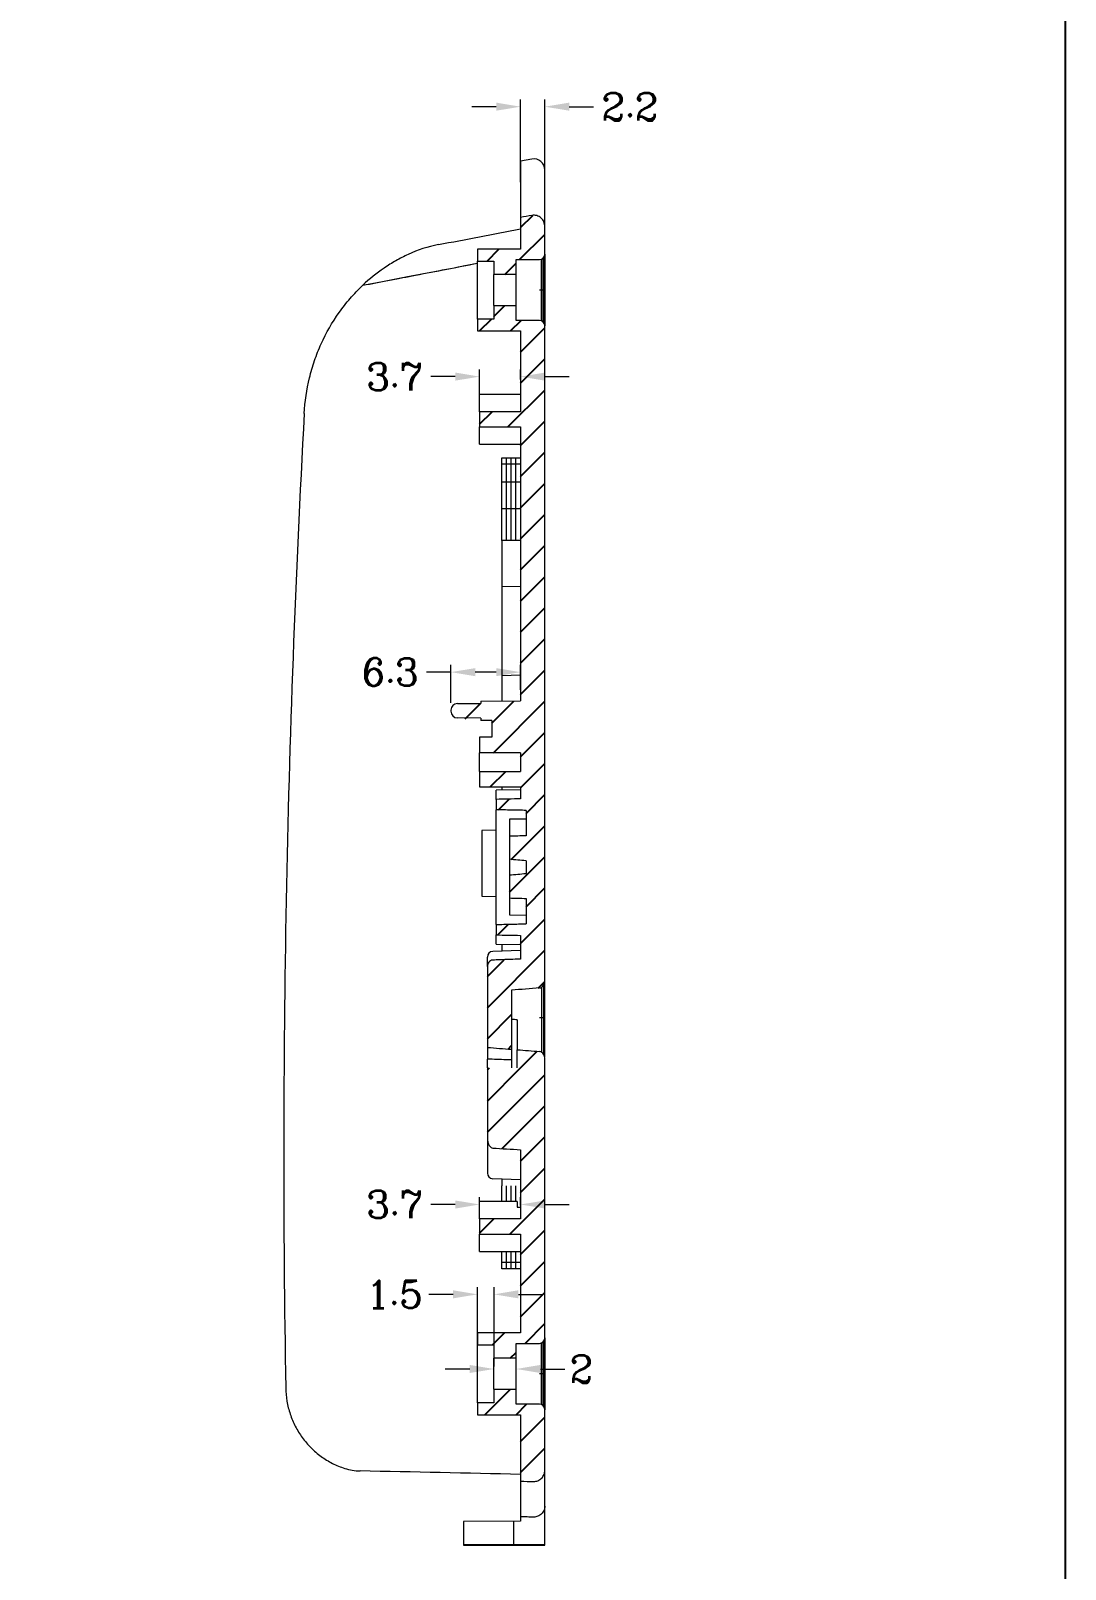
# Model space of a CAD drawing. Header units: millimetres. Extents: x -1138 to -733, y -1269 to -837.
# Drawn here: x -826.6 to -733.1, y -1192.1 to -1053 of the extents above; entities that cross this region are included whole.
import ezdxf

# ---------------------------------------------------------------- set-up
doc = ezdxf.new("R2010")
doc.units = ezdxf.units.MM
doc.layers.get('0').update_dxf_attribs({"linetype": 'CONTINUOUS'})
doc.layers.get('Defpoints').update_dxf_attribs({"linetype": 'CONTINUOUS'})
doc.layers.add('71', color=7, linetype='CONTINUOUS', true_color=0xffffff)
doc.styles.add('ROMANC', font='romanc.shx', dxfattribs={"bigfont": 'gbcbig.shx'})
doc.dimstyles.new('YanXiu', dxfattribs={"dimtxt": 2.5, "dimasz": 2.2, "dimexe": 0.66, "dimexo": 0.66, "dimgap": 0.66, "dimtad": 0, "dimdsep": 46, "dimtxsty": 'ROMANC', "dimcen": 0, "dimclrd": 256, "dimclre": 131, "dimclrt": 42, "dimazin": 2, "dimtfac": 1, "dimtofl": 0, "dimtmove": 0, "dimatfit": 3, "dimfxl": 0, "dimlwd": 5, "dimlwe": 5, "dimarcsym": 0})

# ---------------------------------------------------------------- blocks, each defined once
blk = doc.blocks.new('*D6')
at = {"lineweight": 5}
for p, q in [((761.67, -857.81), (759.47, -857.81)), ((767.57, -857.81), (769.77, -857.81))]:
    blk.add_line(p, q, dxfattribs=at)
at = {"color": 131, "lineweight": 5}
for p, q in [((763.87, -864.33), (763.87, -857.15)), ((765.37, -864.33), (765.37, -857.15))]:
    blk.add_line(p, q, dxfattribs=at)
for points in [[(761.67, -857.44), (761.67, -858.17), (763.87, -857.81)], [(767.57, -857.44), (767.57, -858.17), (765.37, -857.81)]]:
    blk.add_solid(points)
at = {"layer": 'Defpoints', "color": 0}
for p in [(763.87, -857.81), (763.87, -864.99), (765.37, -864.99)]:
    blk.add_point(p, dxfattribs=at)
at = {"color": 42, "insert": (756.37, -857.81), "char_height": 2.5, "attachment_point": 5, "style": 'ROMANC'}
blk.add_mtext('1.5', dxfattribs=at)
blk = doc.blocks.new('*D7')
at = {"color": 131, "lineweight": 5}
for p, q in [((765.37, -864.33), (765.37, -863.9)), ((767.37, -864.33), (767.37, -863.9))]:
    blk.add_line(p, q, dxfattribs=at)
at = {"lineweight": 5}
for p, q in [((763.17, -864.56), (760.97, -864.56)), ((769.57, -864.56), (771.77, -864.56))]:
    blk.add_line(p, q, dxfattribs=at)
for points in [[(763.17, -864.19), (763.17, -864.92), (765.37, -864.56)], [(769.57, -864.19), (769.57, -864.92), (767.37, -864.56)]]:
    blk.add_solid(points)
at = {"layer": 'Defpoints', "color": 0}
for p in [(765.37, -864.99), (767.37, -864.56), (767.37, -864.99)]:
    blk.add_point(p, dxfattribs=at)
at = {"color": 42, "insert": (773.26, -864.56), "char_height": 2.5, "attachment_point": 5, "style": 'ROMANC'}
blk.add_mtext('2', dxfattribs=at)
blk = doc.blocks.new('*D8')
at = {"lineweight": 5}
for p, q in [((761.87, -849.68), (759.67, -849.68)), ((769.97, -849.68), (772.17, -849.68))]:
    blk.add_line(p, q, dxfattribs=at)
at = {"color": 131, "lineweight": 5}
for p, q in [((764.07, -849.78), (764.07, -849.02)), ((767.77, -849.78), (767.77, -849.02))]:
    blk.add_line(p, q, dxfattribs=at)
for points in [[(761.87, -849.32), (761.87, -850.05), (764.07, -849.68)], [(769.97, -849.32), (769.97, -850.05), (767.77, -849.68)]]:
    blk.add_solid(points)
at = {"layer": 'Defpoints', "color": 0}
for p in [(764.07, -849.68), (764.07, -850.44), (767.77, -850.44)]:
    blk.add_point(p, dxfattribs=at)
at = {"color": 42, "insert": (756.39, -849.68), "char_height": 2.5, "attachment_point": 5, "style": 'ROMANC'}
blk.add_mtext('3.7', dxfattribs=at)
blk = doc.blocks.new('*D9')
at = {"color": 131, "lineweight": 5}
for p, q in [((761.47, -804.32), (761.47, -800.88)), ((767.77, -803.15), (767.77, -800.88))]:
    blk.add_line(p, q, dxfattribs=at)
at = {"lineweight": 5}
for p, q in [((761.47, -801.54), (759.27, -801.54)), ((765.57, -801.54), (763.67, -801.54))]:
    blk.add_line(p, q, dxfattribs=at)
for points in [[(763.67, -801.18), (763.67, -801.91), (761.47, -801.54)], [(765.57, -801.18), (765.57, -801.91), (767.77, -801.54)]]:
    blk.add_solid(points)
at = {"layer": 'Defpoints', "color": 0}
for p in [(761.47, -801.54), (767.77, -803.81), (761.47, -804.98)]:
    blk.add_point(p, dxfattribs=at)
at = {"color": 42, "insert": (755.99, -801.54), "char_height": 2.5, "attachment_point": 5, "style": 'ROMANC'}
blk.add_mtext('6.3', dxfattribs=at)
blk = doc.blocks.new('*D10')
at = {"lineweight": 5}
for p, q in [((761.87, -774.82), (759.67, -774.82)), ((769.97, -774.82), (772.17, -774.82))]:
    blk.add_line(p, q, dxfattribs=at)
at = {"color": 131, "lineweight": 5}
for p, q in [((764.07, -776.55), (764.07, -774.16)), ((767.77, -775.09), (767.77, -774.16))]:
    blk.add_line(p, q, dxfattribs=at)
for points in [[(761.87, -774.45), (761.87, -775.18), (764.07, -774.82)], [(769.97, -774.45), (769.97, -775.18), (767.77, -774.82)]]:
    blk.add_solid(points)
at = {"layer": 'Defpoints', "color": 0}
for p in [(764.07, -774.82), (767.77, -775.75), (764.07, -777.21)]:
    blk.add_point(p, dxfattribs=at)
at = {"color": 42, "insert": (756.39, -774.82), "char_height": 2.5, "attachment_point": 5, "style": 'ROMANC'}
blk.add_mtext('3.7', dxfattribs=at)
blk = doc.blocks.new('*D11')
at = {"color": 131, "lineweight": 5}
for p, q in [((767.77, -757.22), (767.77, -749.75)), ((769.97, -757.22), (769.97, -749.75))]:
    blk.add_line(p, q, dxfattribs=at)
at = {"lineweight": 5}
for p, q in [((765.57, -750.41), (763.37, -750.41)), ((772.17, -750.41), (774.37, -750.41))]:
    blk.add_line(p, q, dxfattribs=at)
for points in [[(765.57, -750.04), (765.57, -750.77), (767.77, -750.41)], [(772.17, -750.04), (772.17, -750.77), (769.97, -750.41)]]:
    blk.add_solid(points)
at = {"layer": 'Defpoints', "color": 0}
for p in [(769.97, -750.41), (767.77, -757.88), (769.97, -757.88)]:
    blk.add_point(p, dxfattribs=at)
at = {"color": 42, "insert": (777.65, -750.41), "char_height": 2.5, "attachment_point": 5, "style": 'ROMANC'}
blk.add_mtext('2.2', dxfattribs=at)

msp = doc.modelspace()

# ---------------------------------------------------------------- linework, layer by layer
at = {"color": 7, "linetype": 'Continuous'}
for p, q in [((-782.31, -1070.82), (-781.202, -1069.712)), ((-782.393, -1073.718), (-780.11, -1071.435)), ((-785.338, -1073.848), (-784.258, -1072.768)), ((-783.743, -1075.068), (-782.71, -1074.035)), ((-784.71, -1078.849), (-783.729, -1077.868)), ((-786.029, -1080.168), (-784.949, -1079.088)), ((-783.215, -1080.168), (-782.265, -1079.218)), ((-782.31, -1082.078), (-780.11, -1079.878)), ((-782.31, -1084.892), (-780.11, -1082.692)), ((-783.446, -1088.842), (-780.11, -1085.506)), ((-786.01, -1088.592), (-784.884, -1087.466)), ((-782.31, -1090.521), (-780.11, -1088.321)), ((-782.31, -1093.335), (-780.11, -1091.135)), ((-782.31, -1096.15), (-780.11, -1093.95)), ((-781.158, -1097.811), (-780.11, -1096.764)), ((-782.31, -1098.964), (-781.158, -1097.811)), ((-782.31, -1101.778), (-780.11, -1099.578)), ((-782.31, -1104.593), (-780.11, -1102.393)), ((-782.31, -1107.407), (-780.11, -1105.207)), ((-782.31, -1110.221), (-780.11, -1108.021)), ((-782.31, -1113.036), (-780.11, -1110.836)), ((-787.322, -1115.233), (-785.938, -1113.849)), ((-784.91, -1115.636), (-782.92, -1113.645)), ((-784.765, -1118.304), (-780.11, -1113.65)), ((-782.31, -1118.664), (-780.11, -1116.464)), ((-782.31, -1121.479), (-780.11, -1119.279)), ((-785.05, -1121.404), (-783.65, -1120.004)), ((-784.302, -1123.471), (-783.331, -1122.5)), ((-781.81, -1123.793), (-780.11, -1122.093)), ((-783.162, -1127.959), (-780.11, -1124.907)), ((-783.31, -1130.922), (-780.11, -1127.722)), ((-781.81, -1132.236), (-780.11, -1130.536)), ((-784.358, -1134.784), (-783.388, -1133.814)), ((-782.31, -1135.55), (-780.11, -1133.35)), ((-785.31, -1141.365), (-780.11, -1136.165)), ((-785.31, -1138.55), (-783.782, -1137.022)), ((-780.725, -1139.594), (-780.122, -1138.991)), ((-785.31, -1144.179), (-783.113, -1141.982)), ((-783.419, -1145.102), (-783.113, -1144.796)), ((-782.313, -1146.811), (-780.808, -1145.305)), ((-785.31, -1146.994), (-785.128, -1146.811)), ((-785.31, -1149.808), (-782.313, -1146.811)), ((-785.31, -1152.622), (-780.11, -1147.422)), ((-783.979, -1154.106), (-780.11, -1150.237)), ((-782.31, -1155.251), (-780.11, -1153.051)), ((-782.31, -1158.065), (-780.11, -1155.865)), ((-783.273, -1161.842), (-780.11, -1158.68)), ((-786.01, -1161.765), (-784.711, -1160.466)), ((-782.31, -1163.694), (-780.11, -1161.494)), ((-782.31, -1166.508), (-780.11, -1164.308)), ((-782.31, -1169.323), (-780.11, -1167.123)), ((-781.891, -1171.718), (-780.11, -1169.937)), ((-784.835, -1171.848), (-783.755, -1170.768)), ((-783.241, -1173.068), (-782.71, -1172.537)), ((-785.527, -1178.168), (-783.227, -1175.868)), ((-782.712, -1178.168), (-781.762, -1177.218)), ((-782.31, -1180.58), (-780.11, -1178.38)), ((-782.31, -1183.395), (-780.11, -1181.195))]:
    msp.add_line(p, q, dxfattribs=at)
at = {"color": 7}
msp.add_line((-782.96, -1189.956), (-787.46, -1189.956), dxfattribs=at)
at = {"color": 1}
msp.add_lwpolyline([(-1137.776, -836.736), (-733.085, -836.736), (-733.085, -1269.305), (-1137.776, -1269.305)], close=True, dxfattribs=at)
at = {"layer": '71', "color": 7, "linetype": 'Continuous', "lineweight": 0}
for p, q in [((-781.284, -1064.624), (-782.31, -1064.805)), ((-782.31, -1064.805), (-782.31, -1069.906)), ((-780.11, -1070.746), (-780.11, -1065.609)), ((-782.31, -1069.906), (-782.31, -1072.768)), ((-780.11, -1073.218), (-780.11, -1070.746)), ((-786.21, -1072.768), (-786.21, -1073.848)), ((-782.31, -1072.768), (-786.21, -1072.768)), ((-786.21, -1073.848), (-784.71, -1073.848)), ((-786.21, -1076.468), (-786.21, -1073.848)), ((-784.71, -1073.848), (-784.71, -1075.068)), ((-782.71, -1073.718), (-780.61, -1073.718)), ((-782.71, -1075.068), (-782.71, -1073.718)), ((-780.419, -1079.256), (-780.419, -1073.68)), ((-780.257, -1079.364), (-780.257, -1073.571)), ((-780.148, -1079.527), (-780.148, -1073.409)), ((-780.11, -1073.218), (-780.11, -1076.468)), ((-784.71, -1076.468), (-784.71, -1075.068)), ((-782.71, -1075.068), (-784.71, -1075.068)), ((-782.71, -1076.468), (-782.71, -1075.068)), ((-786.21, -1079.088), (-786.21, -1076.468)), ((-784.71, -1077.868), (-784.71, -1076.468)), ((-782.71, -1077.868), (-782.71, -1076.468)), ((-780.11, -1076.468), (-780.61, -1076.468)), ((-780.11, -1076.468), (-780.11, -1079.718)), ((-784.71, -1077.868), (-784.71, -1079.088)), ((-784.71, -1077.868), (-782.71, -1077.868)), ((-782.71, -1079.218), (-782.71, -1077.868)), ((-786.21, -1079.088), (-786.21, -1080.168)), ((-784.71, -1079.088), (-786.21, -1079.088)), ((-780.61, -1079.218), (-782.71, -1079.218)), ((-786.21, -1080.168), (-782.31, -1080.168)), ((-782.31, -1080.168), (-782.31, -1087.466)), ((-780.11, -1097.811), (-780.11, -1079.718)), ((-782.31, -1085.904), (-786.01, -1085.904)), ((-786.01, -1087.466), (-786.01, -1085.904)), ((-786.01, -1087.466), (-786.01, -1088.842)), ((-782.31, -1087.466), (-786.01, -1087.466)), ((-786.01, -1088.842), (-782.31, -1088.842)), ((-786.01, -1090.404), (-786.01, -1088.842)), ((-782.31, -1088.842), (-782.31, -1097.811)), ((-786.01, -1090.404), (-782.31, -1090.404)), ((-784.01, -1091.629), (-782.31, -1091.629)), ((-784.01, -1099.129), (-784.01, -1091.629)), ((-783.585, -1099.129), (-783.585, -1091.629)), ((-783.16, -1099.129), (-783.16, -1091.629)), ((-782.735, -1099.129), (-782.735, -1091.629)), ((-782.31, -1092.2), (-784.01, -1092.2)), ((-782.31, -1093.826), (-784.01, -1093.826)), ((-782.31, -1096.259), (-784.01, -1096.259)), ((-782.31, -1097.811), (-782.31, -1113.604)), ((-780.11, -1138.898), (-780.11, -1097.811)), ((-782.31, -1099.129), (-784.01, -1099.129)), ((-784.01, -1099.129), (-784.01, -1103.263)), ((-784.01, -1103.263), (-784.01, -1111.343)), ((-782.31, -1103.307), (-784.01, -1103.263)), ((-782.31, -1111.298), (-784.01, -1111.343)), ((-784.01, -1111.343), (-784.01, -1113.618)), ((-788.012, -1113.856), (-785.91, -1113.849)), ((-785.91, -1113.635), (-782.31, -1113.604)), ((-785.91, -1113.635), (-785.91, -1113.849)), ((-788.61, -1114.456), (-788.61, -1114.561)), ((-785.91, -1115.168), (-788.012, -1115.161)), ((-785.91, -1115.168), (-785.91, -1115.382)), ((-784.91, -1115.391), (-785.91, -1115.382)), ((-784.91, -1115.391), (-784.91, -1116.904)), ((-786.01, -1116.904), (-786.01, -1118.304)), ((-784.91, -1116.904), (-786.01, -1116.904)), ((-782.31, -1118.304), (-786.01, -1118.304)), ((-786.01, -1119.154), (-786.01, -1118.304)), ((-782.31, -1118.304), (-782.31, -1120.004)), ((-786.01, -1120.004), (-786.01, -1119.154)), ((-786.01, -1120.004), (-786.01, -1121.404)), ((-786.01, -1120.004), (-782.31, -1120.004)), ((-786.01, -1121.404), (-782.31, -1121.404)), ((-782.31, -1121.652), (-784.51, -1121.69)), ((-784.51, -1122.523), (-784.51, -1121.69)), ((-784.51, -1122.523), (-784.51, -1123.467)), ((-784.01, -1121.404), (-784.01, -1121.681)), ((-782.31, -1121.404), (-782.31, -1122.479)), ((-784.51, -1128.652), (-784.51, -1123.466)), ((-781.81, -1123.523), (-781.81, -1125.819)), ((-784.51, -1125.306), (-785.81, -1125.329)), ((-785.81, -1125.329), (-785.81, -1128.303)), ((-781.81, -1124.302), (-783.31, -1124.328)), ((-783.31, -1124.328), (-783.31, -1125.86)), ((-783.31, -1125.86), (-783.31, -1127.946)), ((-783.31, -1127.946), (-783.31, -1128.652)), ((-781.81, -1128.084), (-781.81, -1129.22)), ((-785.81, -1128.303), (-785.81, -1131.277)), ((-784.51, -1133.837), (-784.51, -1128.652)), ((-783.31, -1128.652), (-783.31, -1129.358)), ((-783.31, -1129.358), (-783.31, -1131.444)), ((-785.81, -1131.277), (-784.51, -1131.299)), ((-783.31, -1131.444), (-783.31, -1132.976)), ((-781.81, -1131.484), (-781.81, -1133.781)), ((-784.51, -1133.837), (-784.51, -1134.781)), ((-783.31, -1132.976), (-781.81, -1133.002)), ((-784.51, -1135.613), (-784.51, -1134.781)), ((-782.31, -1134.824), (-782.31, -1136.963)), ((-782.31, -1136.192), (-784.828, -1136.28)), ((-784.51, -1135.613), (-782.31, -1135.652)), ((-784.01, -1135.622), (-784.01, -1136.252)), ((-785.31, -1137.644), (-785.31, -1136.78)), ((-785.31, -1137.644), (-785.31, -1144.95)), ((-780.248, -1139.33), (-780.248, -1145.57)), ((-780.146, -1139.085), (-780.146, -1145.804)), ((-783.113, -1139.779), (-783.113, -1145.127)), ((-780.401, -1139.488), (-780.401, -1145.413)), ((-782.61, -1142.453), (-782.61, -1145.195)), ((-785.31, -1144.95), (-785.31, -1146.016)), ((-785.31, -1146.811), (-785.31, -1146.016)), ((-783.113, -1145.127), (-783.113, -1146.09)), ((-783.113, -1146.09), (-783.113, -1146.811)), ((-782.61, -1146.811), (-782.61, -1145.166)), ((-780.11, -1146.811), (-780.11, -1146.008)), ((-785.31, -1146.811), (-785.31, -1153.027)), ((-780.11, -1171.218), (-780.11, -1146.811)), ((-785.31, -1153.028), (-785.31, -1156.326)), ((-782.31, -1154.21), (-782.31, -1160.466)), ((-784.828, -1156.825), (-782.31, -1156.913)), ((-784.01, -1156.854), (-784.01, -1157.476)), ((-784.01, -1158.925), (-784.01, -1157.476)), ((-783.585, -1158.904), (-783.585, -1157.476)), ((-783.16, -1158.904), (-783.16, -1157.476)), ((-782.735, -1158.904), (-782.735, -1157.476)), ((-782.61, -1158.904), (-786.01, -1158.904)), ((-786.01, -1160.466), (-786.01, -1158.904)), ((-782.61, -1158.904), (-782.61, -1159.403)), ((-782.61, -1159.403), (-782.31, -1159.403)), ((-782.31, -1160.466), (-786.01, -1160.466)), ((-786.01, -1160.466), (-786.01, -1161.842)), ((-786.01, -1161.842), (-782.31, -1161.842)), ((-786.01, -1163.404), (-786.01, -1161.842)), ((-782.31, -1161.842), (-782.31, -1170.768)), ((-786.01, -1163.404), (-782.31, -1163.404)), ((-784.01, -1164.976), (-784.01, -1163.404)), ((-782.31, -1164.406), (-784.01, -1164.406)), ((-783.585, -1164.976), (-783.585, -1163.404)), ((-783.16, -1164.976), (-783.16, -1163.404)), ((-782.735, -1164.976), (-782.735, -1163.404)), ((-782.31, -1164.976), (-784.01, -1164.976)), ((-782.31, -1170.768), (-786.21, -1170.768)), ((-786.21, -1170.768), (-786.21, -1171.848)), ((-780.148, -1177.527), (-780.148, -1171.409)), ((-780.11, -1171.218), (-780.11, -1174.468)), ((-786.21, -1171.848), (-784.71, -1171.848)), ((-786.21, -1174.468), (-786.21, -1171.848)), ((-784.71, -1171.848), (-784.71, -1173.068)), ((-782.71, -1173.068), (-782.71, -1171.718)), ((-782.71, -1171.718), (-780.61, -1171.718)), ((-780.419, -1177.256), (-780.419, -1171.68)), ((-780.257, -1177.364), (-780.257, -1171.571)), ((-784.71, -1174.468), (-784.71, -1173.068)), ((-782.71, -1173.068), (-784.71, -1173.068)), ((-782.71, -1174.468), (-782.71, -1173.068)), ((-786.21, -1177.088), (-786.21, -1174.468)), ((-784.71, -1175.868), (-784.71, -1174.468)), ((-782.71, -1175.868), (-782.71, -1174.468)), ((-780.11, -1174.468), (-780.61, -1174.468)), ((-780.11, -1174.468), (-780.11, -1177.718)), ((-784.71, -1175.868), (-784.71, -1177.088)), ((-784.71, -1175.868), (-782.71, -1175.868)), ((-782.71, -1177.218), (-782.71, -1175.868)), ((-784.71, -1177.088), (-786.21, -1177.088)), ((-786.21, -1177.088), (-786.21, -1178.168)), ((-786.21, -1178.168), (-782.31, -1178.168)), ((-780.61, -1177.218), (-782.71, -1177.218)), ((-782.31, -1178.168), (-782.31, -1184.19)), ((-780.11, -1183.194), (-780.11, -1177.718)), ((-780.11, -1189.948), (-780.11, -1186.43)), ((-782.31, -1187.788), (-787.46, -1187.833)), ((-787.46, -1187.833), (-787.46, -1189.956)), ((-782.96, -1187.793), (-782.96, -1189.924)), ((-782.31, -1187.409), (-782.31, -1187.788))]:
    msp.add_line(p, q, dxfattribs=at)
for centre, radius, start, end in [((-781.11, -1065.609), 1, 0, 100), ((-780.61, -1073.218), 0.5, 270, 0), ((-780.61, -1079.718), 0.5, 0, 90), ((-788.01, -1114.456), 0.6, 90.2, 180), ((-788.01, -1114.561), 0.6, 180, 269.8), ((-784.81, -1136.78), 0.5, 92, 180), ((-784.81, -1156.326), 0.5, 180, 268), ((-780.61, -1171.218), 0.5, 270, 0), ((-780.61, -1177.718), 0.5, 0, 90)]:
    msp.add_arc(centre, radius, start, end, dxfattribs=at)
msp.add_ellipse((-780.61, -1142.229), major_axis=(0.5, 0), ratio=0.048026, start_param=4.7647489, end_param=6.2831853, dxfattribs=at)
for points, degree in [([(-781.284, -1069.717), (-781.626, -1069.78), (-781.968, -1069.843), (-782.31, -1069.906)], 3), ([(-789.735, -1072.36), (-787.26, -1071.885), (-784.785, -1071.411), (-782.31, -1070.937)], 3), ([(-789.735, -1072.36), (-790.683, -1072.542), (-791.593, -1072.838), (-792.467, -1073.247)], 3), ([(-796.567, -1076.034), (-793.115, -1075.369), (-789.663, -1074.704), (-786.21, -1074.041)], 3), ([(-796.567, -1076.037), (-796.567, -1076.036), (-796.567, -1076.035), (-796.567, -1076.034)], 3), ([(-781.81, -1128.084), (-782.31, -1128.033), (-782.81, -1127.988), (-783.31, -1127.946)], 3), ([(-783.31, -1129.358), (-782.81, -1129.316), (-782.31, -1129.271), (-781.81, -1129.22)], 3), ([(-780.584, -1139.583), (-781.427, -1139.647), (-782.27, -1139.712), (-783.113, -1139.779)], 3), ([(-782.61, -1142.453), (-782.778, -1142.447), (-782.945, -1142.441), (-783.113, -1142.435)], 3), ([(-785.31, -1144.95), (-784.578, -1145.01), (-783.845, -1145.069), (-783.113, -1145.127)], 3), ([(-782.61, -1145.166), (-781.935, -1145.219), (-781.26, -1145.271), (-780.584, -1145.323)], 3), ([(-784.828, -1154.053), (-783.989, -1154.106), (-783.149, -1154.158), (-782.31, -1154.21)], 3), ([(-803.533, -1175.568), (-803.533, -1175.566), (-803.533, -1175.565), (-803.534, -1175.563)], 3), ([(-798.196, -1183.022), (-797.746, -1183.165), (-797.285, -1183.242), (-796.812, -1183.252)], 3), ([(-782.31, -1183.564), (-787.144, -1183.46), (-791.978, -1183.356), (-796.812, -1183.252)], 3), ([(-782.31, -1184.19), (-781.916, -1184.197), (-781.522, -1184.204), (-781.128, -1184.211)], 3), ([(-782.96, -1189.956), (-780.11, -1189.981)], 1)]:
    msp.add_open_spline(points, degree=degree, dxfattribs=at)
for points, knots in [([(-780.11, -1070.746), (-780.11, -1070.598), (-780.141, -1070.449), (-780.259, -1070.178), (-780.347, -1070.054), (-780.512, -1069.905), (-780.574, -1069.861), (-780.703, -1069.789), (-780.771, -1069.76), (-780.986, -1069.698), (-781.138, -1069.69), (-781.284, -1069.717)], [0, 0, 0, 0, 0.25, 0.25, 0.5, 0.5, 0.625, 0.625, 0.75, 0.75, 1, 1, 1, 1]), ([(-792.467, -1073.247), (-792.843, -1073.422), (-793.212, -1073.613), (-793.938, -1074.027), (-794.293, -1074.249), (-795.322, -1074.95), (-795.965, -1075.468), (-796.567, -1076.034)], [0, 0, 0, 0, 0.25, 0.25, 0.5, 0.5, 1, 1, 1, 1]), ([(-796.567, -1076.037), (-794.975, -1075.731), (-793.384, -1075.424), (-789.931, -1074.76), (-788.071, -1074.402), (-786.21, -1074.044)], [0, 0, 0, 0, 0.4610752, 0.4610752, 1, 1, 1, 1]), ([(-801.858, -1087.636), (-801.798, -1086.54), (-801.639, -1085.466), (-801.257, -1083.887), (-801.106, -1083.366), (-800.753, -1082.336), (-800.551, -1081.824), (-799.876, -1080.331), (-799.339, -1079.391), (-798.401, -1078.065), (-798.066, -1077.637), (-797.349, -1076.811), (-796.967, -1076.414), (-796.567, -1076.037)], [0, 0, 0, 0, 0.25, 0.25, 0.375, 0.375, 0.5, 0.5, 0.75, 0.75, 0.875, 0.875, 1, 1, 1, 1]), ([(-801.858, -1087.636), (-802.666, -1102.308), (-803.209, -1116.994), (-803.767, -1146.371), (-803.781, -1161.061), (-803.53, -1175.753)], [0, 0, 0, 0, 0.5, 0.5, 1, 1, 1, 1]), ([(-782.31, -1122.479), (-782.683, -1122.487), (-783.056, -1122.494), (-783.789, -1122.509), (-784.15, -1122.516), (-784.51, -1122.523)], [0, 0, 0, 0, 0.5084301, 0.5084301, 1, 1, 1, 1]), ([(-781.81, -1123.523), (-782.256, -1123.513), (-782.702, -1123.504), (-783.602, -1123.485), (-784.056, -1123.476), (-784.51, -1123.467)], [0, 0, 0, 0, 0.4956554, 0.4956554, 1, 1, 1, 1]), ([(-781.81, -1125.819), (-782.057, -1125.826), (-782.303, -1125.833), (-782.803, -1125.846), (-783.057, -1125.853), (-783.31, -1125.86)], [0, 0, 0, 0, 0.4925591, 0.4925591, 1, 1, 1, 1]), ([(-783.31, -1131.444), (-783.057, -1131.451), (-782.803, -1131.458), (-782.303, -1131.471), (-782.057, -1131.478), (-781.81, -1131.484)], [0, 0, 0, 0, 0.5074409, 0.5074409, 1, 1, 1, 1]), ([(-784.51, -1133.837), (-784.056, -1133.828), (-783.602, -1133.818), (-782.702, -1133.8), (-782.256, -1133.79), (-781.81, -1133.781)], [0, 0, 0, 0, 0.5043446, 0.5043446, 1, 1, 1, 1]), ([(-784.51, -1134.781), (-784.15, -1134.788), (-783.789, -1134.795), (-783.056, -1134.81), (-782.683, -1134.817), (-782.31, -1134.824)], [0, 0, 0, 0, 0.4915699, 0.4915699, 1, 1, 1, 1]), ([(-784.828, -1137.064), (-784.897, -1137.066), (-784.966, -1137.086), (-785.088, -1137.153), (-785.141, -1137.201), (-785.268, -1137.365), (-785.31, -1137.506), (-785.31, -1137.644)], [0, 0, 0, 0, 0.25, 0.25, 0.5, 0.5, 1, 1, 1, 1]), ([(-782.31, -1136.963), (-782.939, -1136.988), (-783.567, -1137.013), (-784.406, -1137.047), (-784.617, -1137.055), (-784.828, -1137.064)], [0, 0, 0, 0, 0.7489931, 0.7489931, 1, 1, 1, 1]), ([(-780.584, -1139.583), (-780.508, -1139.577), (-780.436, -1139.546), (-780.315, -1139.454), (-780.266, -1139.394), (-780.149, -1139.201), (-780.11, -1139.048), (-780.11, -1138.898)], [0, 0, 0, 0, 0.25, 0.25, 0.5, 0.5, 1, 1, 1, 1]), ([(-783.113, -1146.09), (-783.279, -1146.085), (-783.444, -1146.079), (-784.177, -1146.055), (-784.744, -1146.036), (-785.31, -1146.016)], [0, 0, 0, 0, 0.226396, 0.226396, 1, 1, 1, 1]), ([(-780.11, -1146.008), (-780.11, -1145.857), (-780.149, -1145.705), (-780.266, -1145.511), (-780.315, -1145.451), (-780.436, -1145.36), (-780.508, -1145.328), (-780.584, -1145.323)], [0, 0, 0, 0, 0.5, 0.5, 0.75, 0.75, 1, 1, 1, 1]), ([(-785.31, -1153.027), (-785.31, -1153.231), (-785.29, -1153.437), (-785.195, -1153.724), (-785.151, -1153.82), (-785.054, -1153.94), (-785.016, -1153.976), (-784.929, -1154.031), (-784.879, -1154.049), (-784.828, -1154.053)], [0, 0, 0, 0, 0.5, 0.5, 0.75, 0.75, 0.875, 0.875, 1, 1, 1, 1]), ([(-803.53, -1175.753), (-803.523, -1176.153), (-803.486, -1176.55), (-803.352, -1177.338), (-803.254, -1177.733), (-803, -1178.495), (-802.846, -1178.863), (-802.481, -1179.573), (-802.27, -1179.917), (-801.795, -1180.57), (-801.53, -1180.879), (-800.962, -1181.447), (-800.658, -1181.706), (-800.012, -1182.175), (-799.667, -1182.386), (-798.947, -1182.75), (-798.577, -1182.901), (-798.196, -1183.022)], [0, 0, 0, 0, 0.125, 0.125, 0.25, 0.25, 0.375, 0.375, 0.5, 0.5, 0.625, 0.625, 0.75, 0.75, 0.875, 0.875, 1, 1, 1, 1]), ([(-781.128, -1184.211), (-780.993, -1184.214), (-780.86, -1184.188), (-780.613, -1184.087), (-780.5, -1184.011), (-780.313, -1183.822), (-780.237, -1183.708), (-780.137, -1183.462), (-780.11, -1183.328), (-780.11, -1183.194)], [0, 0, 0, 0, 0.25, 0.25, 0.5, 0.5, 0.75, 0.75, 1, 1, 1, 1]), ([(-780.11, -1186.43), (-780.11, -1186.374), (-780.11, -1186.248), (-780.11, -1185.856), (-780.11, -1185.59), (-780.11, -1184.734), (-780.11, -1184.047), (-780.11, -1183.193)], [0, 0, 0, 0, 0.2816804, 0.2816804, 0.5633609, 0.5633609, 1, 1, 1, 1]), ([(-782.31, -1184.193), (-782.31, -1185.067), (-782.31, -1185.763), (-782.31, -1186.925), (-782.31, -1187.301), (-782.31, -1187.409)], [0, 0, 0, 0, 0.4485578, 0.4485578, 1, 1, 1, 1]), ([(-780.11, -1186.43), (-780.11, -1186.563), (-780.137, -1186.694), (-780.239, -1186.939), (-780.315, -1187.05), (-780.503, -1187.235), (-780.617, -1187.31), (-780.861, -1187.407), (-780.994, -1187.432), (-781.128, -1187.43)], [0, 0, 0, 0, 0.25, 0.25, 0.5, 0.5, 0.75, 0.75, 1, 1, 1, 1]), ([(-781.128, -1187.43), (-781.325, -1187.427), (-781.523, -1187.423), (-781.917, -1187.416), (-782.113, -1187.413), (-782.31, -1187.409)], [0, 0, 0, 0, 0.5008529, 0.5008529, 1, 1, 1, 1]), ([(-782.96, -1189.924), (-782.96, -1189.924), (-782.96, -1189.925), (-782.96, -1189.946), (-782.96, -1189.956), (-782.96, -1189.956)], [0, 0, 0, 0, 0.0273445, 0.0273445, 1, 1, 1, 1]), ([(-780.11, -1189.948), (-780.241, -1189.947), (-780.372, -1189.946), (-780.847, -1189.942), (-781.192, -1189.939), (-782.011, -1189.932), (-782.486, -1189.928), (-782.96, -1189.924)], [0, 0, 0, 0, 0.1378048, 0.1378048, 0.5003609, 0.5003609, 1, 1, 1, 1]), ([(-780.11, -1189.981), (-780.11, -1189.981), (-780.11, -1189.971), (-780.11, -1189.95), (-780.11, -1189.949), (-780.11, -1189.948)], [0, 0, 0, 0, 0.9658947, 0.9658947, 1, 1, 1, 1])]:
    msp.add_open_spline(points, degree=3, knots=knots, dxfattribs=at)

# ---------------------------------------------------------------- dimensions: what is measured, and where the dimension line sits
for base, p1, p2, picture, middle in [((-780.11, -1059.884), (-782.31, -1067.356), (-780.11, -1067.356), '*D11', (-772.431, -1059.884)), ((-786.01, -1084.296), (-782.31, -1085.225), (-786.01, -1086.685), '*D10', (-793.689, -1084.296)), ((-788.61, -1111.021), (-782.31, -1113.287), (-788.61, -1114.456), '*D9', (-794.089, -1111.021)), ((-786.01, -1159.16), (-782.31, -1159.917), (-786.01, -1159.917), '*D8', (-793.689, -1159.16)), ((-786.21, -1167.285), (-784.71, -1174.468), (-786.21, -1174.468), '*D6', (-793.711, -1167.285)), ((-782.71, -1174.035), (-784.71, -1174.468), (-782.71, -1174.468), '*D7', (-776.817, -1174.035))]:
    dim = msp.add_linear_dim(base=base, p1=p1, p2=p2, dimstyle='YanXiu')
    dim.commit()
    dim.dimension.update_dxf_attribs({"geometry": picture, "text_midpoint": middle, "insert": (-1550.077, -309.478)})

doc.saveas('drawing.dxf')
